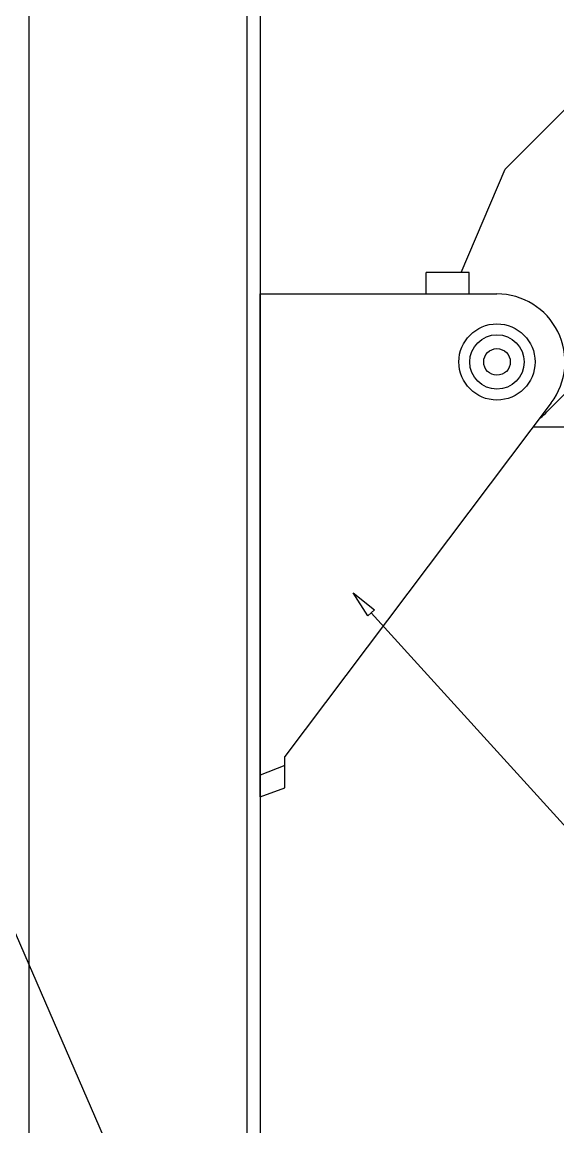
# Model space of a CAD drawing. Extents: x 69728788 to 150676229, y 20327566 to 43663798.
# Drawn here: x 75470063 to 75470511, y 20762623 to 20763547 of the extents above; entities that cross this region are included whole.
import ezdxf

# ---------------------------------------------------------------- set-up
doc = ezdxf.new("R2010")
doc.units = 0
doc.header["$LTSCALE"] = 1000
doc.header["$MEASUREMENT"] = 0
doc.layers.get('0').update_dxf_attribs({"linetype": 'CONTINUOUS'})
doc.layers.add('02___PRT_ALL_AXES', color=7, linetype='CONTINUOUS')

msp = doc.modelspace()

# ---------------------------------------------------------------- linework, layer by layer
at = {"color": 0, "linetype": 'Continuous'}
for p, q in [((75470068.65280575, 20765112.20212476), (75470068.65280575, 20762077.0141398)), ((75470250.78525013, 20765112.20212476), (75470250.78525013, 20762077.0141398)), ((75470262.16852787, 20765112.20212476), (75470262.16852787, 20762077.0141398)), ((75470466.89343119, 20763423.72096895), (75470556.97925268, 20763513.80679045)), ((75470430.15660353, 20763337.1744266), (75470466.89343119, 20763423.72096895)), ((75470400.9379895, 20763319.36440987), (75470400.9379895, 20763337.1744266)), ((75470436.88315614, 20763337.1744266), (75470400.9379895, 20763337.1744266)), ((75470436.88315614, 20763319.36440987), (75470436.88315614, 20763337.1744266)), ((75470611.15219423, 20763329.89577517), (75470501.91819476, 20763220.66177569)), ((75470262.16852787, 20762898.8980212), (75470262.16852787, 20763319.36440987)), ((75470262.16852787, 20763319.36440987), (75470460.09444532, 20763319.36440987)), ((75470505.51065768, 20763228.2522762), (75470282.64362279, 20762932.61261715)), ((75470598.53523831, 20763207.88889314), (75470490.15978487, 20763207.88889314)), ((75470282.64362279, 20762906.35046584), (75470282.64362279, 20762932.61261715)), ((75470282.64362279, 20762924.88557878), (75470262.16852787, 20762917.06569858)), ((75470262.16852787, 20762898.89597648), (75470282.64362279, 20762906.34830157))]:
    msp.add_line(p, q, dxfattribs=at)
at = {"color": 4}
msp.add_lwpolyline([(75470352.15083769, 20763050.26893406), (75470339.76606597, 20763069.50433661), (75470357.7198995, 20763055.32536827)], close=True, dxfattribs=at)
at = {"color": 4, "extrusion": (0.7403600601288342, 0.6722105186368548, 0), "elevation": 69832379.00715135}
msp.add_lwpolyline([(-35359831.41545466, 0), (-35360169.82455964, 0)], dxfattribs=at)
at = {"color": 4}
msp.add_lwpolyline([(75470026.00284842, 20762856.56616119), (75470277.811711, 20762275.78734418)], dxfattribs=at)
at = {"color": 0, "linetype": 'Continuous'}
msp.add_circle((75470460.09444532, 20763262.48914623), 11.12506674750757, dxfattribs=at)
for centre, radius, start, end in [((75470460.09444532, 20763262.48914623), 56.87526363631196, 322.9893004246869, 90), ((75470460.09082422, 20763262.48914623), 59.15283470075931, 307.9677263084072, 315.0000001509273)]:
    msp.add_arc(centre, radius, start, end, dxfattribs=at)
at = {"layer": '02___PRT_ALL_AXES', "color": 0, "linetype": 'Continuous'}
for radius in [31.8501476363347, 22.75010545452479]:
    msp.add_circle((75470460.09444532, 20763262.48914623), radius, dxfattribs=at)

doc.saveas('drawing.dxf')
